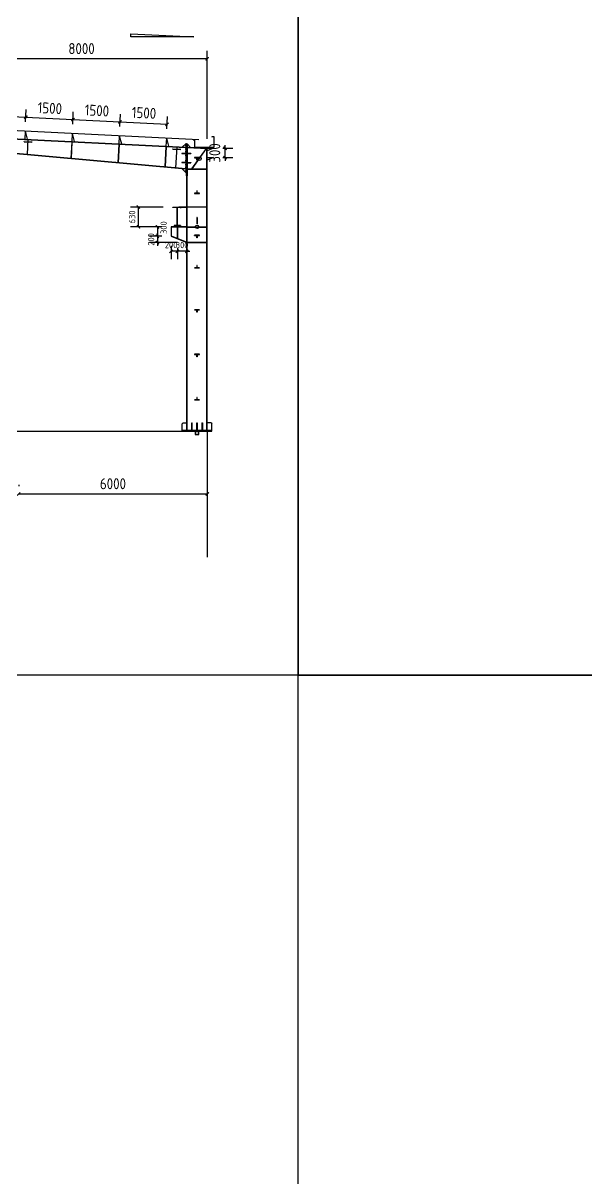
# Model space of a CAD drawing. Extents: x 411778 to 673094, y -11605 to 324395.
# Drawn here: x 515842 to 533749, y 56408 to 93127 of the extents above; entities that cross this region are included whole.
import ezdxf

# ---------------------------------------------------------------- set-up
doc = ezdxf.new("R2010")
doc.units = 0
doc.header["$LTSCALE"] = 1000
doc.header["$MEASUREMENT"] = 0
doc.layers.add('AXIS', color=3, linetype='Continuous')
doc.layers.add('DOTE', color=1, linetype='Continuous')
doc.styles.get("Standard").update_dxf_attribs({"font": 'gbenor.shx', "bigfont": 'gbcbig.shx'})
doc.dimstyles.get("Standard").update_dxf_attribs({"dimscale": 100, "dimtxt": 3.5, "dimasz": 1, "dimexe": 2.5, "dimexo": 3, "dimgap": 1.5, "dimtad": 1, "dimdec": 0, "dimzin": 0, "dimdsep": 46, "dimtxsty": 'Standard', "dimblk": 'ARCHTICK', "dimcen": 0.09, "dimadec": 0, "dimazin": 0, "dimtfac": 1, "dimtdec": 0, "dimtix": 1, "dimtmove": 2, "dimatfit": 3, "dimfxl": 1, "dimtolj": 1, "dimtzin": 0, "dimarcsym": 0})

# ---------------------------------------------------------------- blocks, each defined once
blk = doc.blocks.new('_ArchTick')
at = {"color": 0, "linetype": 'ByBlock', "const_width": 0.4}
blk.add_lwpolyline([(-0.5, -0.5), (0.5, 0.5)], dxfattribs=at)
blk = doc.blocks.new('*D378')
at = {"color": 3, "lineweight": -2}
for p, q in [((515702, 78449), (515702, 78406)), ((521702, 78449), (521702, 78406)), ((515702, 78156), (521702, 78156))]:
    blk.add_line(p, q, dxfattribs=at)
at = {"layer": 'Defpoints', "color": 0}
for p in [(515702, 78149), (521702, 78156), (521702, 78149)]:
    blk.add_point(p, dxfattribs=at)
at = {"color": 3, "lineweight": -2, "xscale": 100, "yscale": 100, "zscale": 100, "rotation": 180}
blk.add_blockref('_ArchTick', (515702, 78156), dxfattribs=at)
at = {"color": 3, "lineweight": -2, "xscale": 100, "yscale": 100, "zscale": 100}
blk.add_blockref('_ArchTick', (521702, 78156), dxfattribs=at)
at = {"color": 0, "insert": (518702, 78480), "char_height": 350, "attachment_point": 5}
blk.add_mtext('\\A1;6000', dxfattribs=at)
blk = doc.blocks.new('*D334')
at = {"color": 3, "lineweight": -2}
for p, q in [((513702, 90546), (513702, 92241)), ((521702, 89449), (521702, 92241)), ((521702, 91991), (513702, 91991))]:
    blk.add_line(p, q, dxfattribs=at)
at = {"layer": 'Defpoints', "color": 0}
for p in [(513702, 91991), (513702, 90246), (521702, 89149)]:
    blk.add_point(p, dxfattribs=at)
at = {"color": 3, "lineweight": -2, "xscale": 100, "yscale": 100, "zscale": 100, "rotation": 180}
blk.add_blockref('_ArchTick', (513702, 91991), dxfattribs=at)
at = {"color": 3, "lineweight": -2, "xscale": 100, "yscale": 100, "zscale": 100}
blk.add_blockref('_ArchTick', (521702, 91991), dxfattribs=at)
at = {"color": 0, "insert": (517702, 92316), "char_height": 350, "attachment_point": 5}
blk.add_mtext('\\A1;8000', dxfattribs=at)
blk = doc.blocks.new('*D336')
at = {"color": 3, "lineweight": -2}
for p, q in [((514423, 90064), (514443, 90459)), ((515922, 89989), (515941, 90384)), ((514431, 90209), (515929, 90135))]:
    blk.add_line(p, q, dxfattribs=at)
at = {"layer": 'Defpoints', "color": 0}
for p in [(515929, 90135), (514408, 89764), (515907, 89689)]:
    blk.add_point(p, dxfattribs=at)
at = {"color": 3, "lineweight": -2, "xscale": 100, "yscale": 100, "zscale": 100}
for p, rotation in [((514431, 90209), 177.1375947737439), ((515929, 90135), 357.137594773744)]:
    blk.add_blockref('_ArchTick', p, dxfattribs=dict(at, rotation=rotation))
at = {"color": 0, "insert": (515196, 90497), "char_height": 350, "attachment_point": 5, "rotation": 357.1376}
blk.add_mtext('\\A1;1500', dxfattribs=at)
blk = doc.blocks.new('*D366')
at = {"color": 3, "lineweight": -2}
for p, q in [((515922, 89989), (515941, 90384)), ((515929, 90135), (517427, 90060)), ((517420, 89914), (517439, 90309))]:
    blk.add_line(p, q, dxfattribs=at)
at = {"layer": 'Defpoints', "color": 0}
for p in [(517427, 90060), (515907, 89689), (517405, 89614)]:
    blk.add_point(p, dxfattribs=at)
at = {"color": 3, "lineweight": -2, "xscale": 100, "yscale": 100, "zscale": 100}
for p, rotation in [((515929, 90135), 177.1375947737439), ((517427, 90060), 357.137594773744)]:
    blk.add_blockref('_ArchTick', p, dxfattribs=dict(at, rotation=rotation))
at = {"color": 0, "insert": (516694, 90422), "char_height": 350, "attachment_point": 5, "rotation": 357.1376}
blk.add_mtext('\\A1;1500', dxfattribs=at)
blk = doc.blocks.new('*D367')
at = {"color": 3, "lineweight": -2}
for p, q in [((517420, 89914), (517439, 90309)), ((517427, 90060), (518925, 89985)), ((518918, 89839), (518938, 90234))]:
    blk.add_line(p, q, dxfattribs=at)
at = {"layer": 'Defpoints', "color": 0}
for p in [(518925, 89985), (517405, 89614), (518903, 89539)]:
    blk.add_point(p, dxfattribs=at)
at = {"color": 3, "lineweight": -2, "xscale": 100, "yscale": 100, "zscale": 100}
for p, rotation in [((517427, 90060), 177.1375947737439), ((518925, 89985), 357.137594773744)]:
    blk.add_blockref('_ArchTick', p, dxfattribs=dict(at, rotation=rotation))
at = {"color": 0, "insert": (518192, 90347), "char_height": 350, "attachment_point": 5, "rotation": 357.1376}
blk.add_mtext('\\A1;1500', dxfattribs=at)
blk = doc.blocks.new('*D368')
at = {"color": 3, "lineweight": -2}
for p, q in [((518918, 89839), (518938, 90234)), ((518925, 89985), (520423, 89910)), ((520416, 89764), (520436, 90160))]:
    blk.add_line(p, q, dxfattribs=at)
at = {"layer": 'Defpoints', "color": 0}
for p in [(520423, 89910), (518903, 89539), (520401, 89464)]:
    blk.add_point(p, dxfattribs=at)
at = {"color": 3, "lineweight": -2, "xscale": 100, "yscale": 100, "zscale": 100}
for p, rotation in [((518925, 89985), 177.1375947737439), ((520423, 89910), 357.137594773744)]:
    blk.add_blockref('_ArchTick', p, dxfattribs=dict(at, rotation=rotation))
at = {"color": 0, "insert": (519690, 90272), "char_height": 350, "attachment_point": 5, "rotation": 357.1376}
blk.add_mtext('\\A1;1500', dxfattribs=at)
blk = doc.blocks.new('*D371')
at = {"color": 3, "lineweight": -2}
for p, q in [((520752, 85980), (520752, 85620)), ((520752, 85870), (520652, 85870)), ((521052, 85870), (520752, 85870)), ((521052, 85870), (521152, 85870)), ((521052, 85849), (521052, 85620))]:
    blk.add_line(p, q, dxfattribs=at)
at = {"layer": 'Defpoints', "color": 0}
for p in [(520752, 86280), (521052, 86149), (520752, 85870)]:
    blk.add_point(p, dxfattribs=at)
at = {"color": 3, "lineweight": -2, "xscale": 100, "yscale": 100, "zscale": 100}
blk.add_blockref('_ArchTick', (520752, 85870), dxfattribs=at)
at = {"color": 3, "lineweight": -2, "xscale": 100, "yscale": 100, "zscale": 100, "rotation": 180}
blk.add_blockref('_ArchTick', (521052, 85870), dxfattribs=at)
at = {"color": 0, "insert": (520902, 86070), "char_height": 200, "attachment_point": 5}
blk.add_mtext('\\A1;300', dxfattribs=at)
blk = doc.blocks.new('*D372')
at = {"color": 3, "lineweight": -2}
for p, q in [((520552, 86049), (520552, 85620)), ((520752, 85980), (520752, 85620)), ((520752, 85870), (520552, 85870))]:
    blk.add_line(p, q, dxfattribs=at)
at = {"layer": 'Defpoints', "color": 0}
for p in [(520552, 86349), (520752, 86280), (520552, 85870)]:
    blk.add_point(p, dxfattribs=at)
at = {"color": 3, "lineweight": -2, "xscale": 100, "yscale": 100, "zscale": 100, "rotation": 180}
blk.add_blockref('_ArchTick', (520552, 85870), dxfattribs=at)
at = {"color": 3, "lineweight": -2, "xscale": 100, "yscale": 100, "zscale": 100}
blk.add_blockref('_ArchTick', (520752, 85870), dxfattribs=at)
at = {"color": 0, "insert": (520552, 86070), "char_height": 200, "attachment_point": 5}
blk.add_mtext('\\A1;200', dxfattribs=at)
blk = doc.blocks.new('*D373')
at = {"color": 3, "lineweight": -2}
for p, q in [((520252, 86649), (519865, 86649)), ((520252, 86349), (519865, 86349)), ((520115, 86649), (520115, 86349))]:
    blk.add_line(p, q, dxfattribs=at)
at = {"layer": 'Defpoints', "color": 0}
for p in [(520115, 86349), (520552, 86649), (520552, 86349)]:
    blk.add_point(p, dxfattribs=at)
at = {"color": 3, "lineweight": -2, "xscale": 100, "yscale": 100, "zscale": 100}
for p, rotation in [((520115, 86649), 90), ((520115, 86349), 270)]:
    blk.add_blockref('_ArchTick', p, dxfattribs=dict(at, rotation=rotation))
at = {"color": 0, "insert": (520315, 86624), "char_height": 200, "attachment_point": 5, "rotation": 90}
blk.add_mtext('\\A1;300', dxfattribs=at)
blk = doc.blocks.new('*D338')
at = {"color": 3, "lineweight": -2}
for p, q in [((520252, 86349), (519865, 86349)), ((520115, 86349), (520115, 86449)), ((520115, 86349), (520115, 86149)), ((520752, 86149), (519865, 86149)), ((520115, 86149), (520115, 86049))]:
    blk.add_line(p, q, dxfattribs=at)
at = {"layer": 'Defpoints', "color": 0}
for p in [(520552, 86349), (520115, 86149), (521052, 86149)]:
    blk.add_point(p, dxfattribs=at)
at = {"color": 3, "lineweight": -2, "xscale": 100, "yscale": 100, "zscale": 100}
for p, rotation in [((520115, 86349), 270), ((520115, 86149), 90)]:
    blk.add_blockref('_ArchTick', p, dxfattribs=dict(at, rotation=rotation))
at = {"color": 0, "insert": (519915, 86249), "char_height": 200, "attachment_point": 5, "rotation": 90}
blk.add_mtext('\\A1;200', dxfattribs=at)
blk = doc.blocks.new('*D374')
at = {"color": 3, "lineweight": -2}
for p, q in [((522267, 89149), (522267, 89249)), ((522202, 89149), (522517, 89149)), ((522267, 88849), (522267, 89149)), ((522202, 88849), (522517, 88849)), ((522267, 88849), (522267, 88749))]:
    blk.add_line(p, q, dxfattribs=at)
at = {"layer": 'Defpoints', "color": 0}
for p in [(521902, 89149), (522267, 89149), (521902, 88849)]:
    blk.add_point(p, dxfattribs=at)
at = {"color": 3, "lineweight": -2, "xscale": 100, "yscale": 100, "zscale": 100}
for p, rotation in [((522267, 89149), 270), ((522267, 88849), 90)]:
    blk.add_blockref('_ArchTick', p, dxfattribs=dict(at, rotation=rotation))
at = {"color": 0, "insert": (521942, 88999), "char_height": 350, "attachment_point": 5, "rotation": 90}
blk.add_mtext('\\A1;300', dxfattribs=at)
blk = doc.blocks.new('*D646')
at = {"color": 3, "lineweight": -2}
for p, q in [((520302, 87279), (519261, 87279)), ((519511, 86649), (519511, 87279)), ((520252, 86649), (519261, 86649))]:
    blk.add_line(p, q, dxfattribs=at)
at = {"layer": 'Defpoints', "color": 0}
for p in [(519511, 87279), (520602, 87279), (520552, 86649)]:
    blk.add_point(p, dxfattribs=at)
at = {"color": 3, "lineweight": -2, "xscale": 100, "yscale": 100, "zscale": 100}
for p, rotation in [((519511, 87279), 90), ((519511, 86649), 270)]:
    blk.add_blockref('_ArchTick', p, dxfattribs=dict(at, rotation=rotation))
at = {"color": 0, "insert": (519311, 86964), "char_height": 200, "attachment_point": 5, "rotation": 90}
blk.add_mtext('\\A1;630', dxfattribs=at)

msp = doc.modelspace()

# ---------------------------------------------------------------- linework, layer by layer
for p, q in [((519271.7, 92689), (519271.7, 92789)), ((519271.7, 92789), (521271.7, 92689)), ((521271.7, 92689), (519271.7, 92689)), ((513732.8, 89807.8), (521430.3, 89422.9)), ((515906.6, 89689.1), (515894.1, 89439.4)), ((515906.6, 89689.1), (515974, 89435.4)), ((517404.7, 89614.2), (517392.2, 89364.5)), ((517404.7, 89614.2), (517472.1, 89360.5)), ((513719.3, 89538.1), (521017.8, 89173.2)), ((513719.8, 89548.1), (521017.8, 89183.2)), ((515876.3, 89356.7), (515876.8, 89366.7)), ((515876.3, 89356.7), (516126, 89344.3)), ((515876.6, 89361.7), (516126.3, 89349.3)), ((515876.8, 89366.7), (516126.5, 89354.3)), ((515981.4, 88952.3), (516005.4, 89435.4)), ((516001.2, 89350.5), (516001.7, 89360.5)), ((517391.7, 89354.5), (517365.3, 88825)), ((517397.7, 89354.2), (517371.2, 88824.5)), ((518889.9, 89279.6), (518860.3, 88689.2)), ((518895.9, 89279.3), (518866.3, 88688.7)), ((518902.9, 89539.3), (518890.4, 89289.6)), ((518902.9, 89539.3), (518970.3, 89285.6)), ((520401, 89464.4), (520388.5, 89214.7)), ((520401, 89464.4), (520468.4, 89210.7)), ((521017.8, 89292.1), (520909.1, 89188.7)), ((521081.8, 89237.1), (520997.8, 89237.1)), ((521039.8, 89292.1), (521017.8, 89292.1)), ((521017.8, 89292.1), (521017.8, 88372.1)), ((521039.8, 88272.1), (521039.8, 89292.1)), ((521039.8, 89292.1), (521061.8, 89292.1)), ((521061.8, 89292.1), (521061.8, 88272.1)), ((521061.8, 89292.1), (521172.8, 89175.5)), ((521017.8, 88483.2), (513699.8, 89147.9)), ((521017.8, 88493.3), (513700.3, 89157.9)), ((520388, 89204.7), (520355.4, 88553.4)), ((520394, 89204.4), (520361.4, 88552.9)), ((520611.1, 89121.2), (520611.6, 89131.2)), ((520611.1, 89121.2), (520860.8, 89108.8)), ((520611.4, 89126.2), (520861.1, 89113.8)), ((520611.6, 89131.2), (520861.3, 89118.8)), ((520706, 88511.6), (520740.2, 89199.9)), ((521017.8, 88982.1), (520897.8, 88982.1)), ((520897.8, 88982.1), (520897.8, 88972.1)), ((521017.8, 88972.1), (520897.8, 88972.1)), ((521081.8, 89117.1), (520997.8, 89117.1)), ((521081.8, 89037.1), (520997.8, 89037.1)), ((521081.8, 88917.1), (520997.8, 88917.1)), ((521061.8, 80169), (521061.8, 89181)), ((521061.8, 89181), (521701.8, 89149)), ((521061.8, 89171), (521701.8, 89139)), ((521181.8, 88982.1), (521061.8, 88982.1)), ((521181.8, 88972.1), (521061.8, 88972.1)), ((521181.8, 88982.1), (521181.8, 88972.1)), ((521211.8, 88493.3), (521672.7, 89140.5)), ((521221.7, 88493.3), (521682.2, 89140)), ((521691.8, 80169), (521691.8, 89139.5)), ((521701.8, 80169), (521701.8, 89149)), ((521701.8, 89149), (521901.8, 89149)), ((521901.8, 89149), (521701.8, 89069)), ((521017.8, 88692.1), (520897.8, 88692.1)), ((520897.8, 88692.1), (520897.8, 88682.1)), ((521017.8, 88682.1), (520897.8, 88682.1)), ((520907.2, 88493.3), (521017.8, 88372.1)), ((521081.8, 88747.1), (520997.8, 88747.1)), ((520997.8, 88627.1), (521081.8, 88627.1)), ((520997.8, 88547.1), (521081.8, 88547.1)), ((521061.8, 88692.1), (521181.8, 88692.1)), ((521061.8, 88682.1), (521181.8, 88682.1)), ((521061.8, 88493.3), (521691.8, 88493.3)), ((521181.8, 88692.1), (521181.8, 88682.1)), ((521376.8, 88849), (521296.8, 88849)), ((521296.8, 88849), (521296.8, 88843)), ((521296.8, 88843), (521456.8, 88843)), ((521373.8, 88849), (521379.8, 88849)), ((521373.8, 88769), (521373.8, 88843)), ((521376.8, 88769), (521373.8, 88769)), ((521456.8, 88849), (521376.8, 88849)), ((521379.8, 88769), (521376.8, 88769)), ((521379.8, 88843), (521379.8, 88769)), ((521456.8, 88843), (521456.8, 88849)), ((521701.8, 88849), (521901.8, 88849)), ((521901.8, 88849), (521701.8, 88769)), ((520997.8, 88427.1), (521081.8, 88427.1)), ((521017.8, 88372.1), (521061.8, 88372.1)), ((521061.8, 88272.1), (521039.8, 88272.1)), ((521051.8, 80169), (521051.8, 88272.1)), ((521061.8, 88483.3), (521691.8, 88483.3)), ((521376.8, 87793), (521373.8, 87793)), ((521373.8, 87793), (521373.8, 87719)), ((521379.8, 87793), (521376.8, 87793)), ((521379.8, 87719), (521379.8, 87793)), ((521376.8, 87719), (521296.8, 87719)), ((521296.8, 87719), (521296.8, 87713)), ((521296.8, 87713), (521456.8, 87713)), ((521373.8, 87719), (521379.8, 87719)), ((521456.8, 87719), (521376.8, 87719)), ((521456.8, 87713), (521456.8, 87719)), ((520601.8, 87267), (520601.8, 87279)), ((520601.8, 87279), (520751.8, 87279)), ((520901.8, 87267), (520601.8, 87267)), ((520747.8, 86691), (520747.8, 87267)), ((520751.8, 87279), (521051.8, 87279)), ((520751.8, 87279), (520901.8, 87279)), ((520755.8, 86691), (520755.8, 87267)), ((520801.8, 87279), (520801.8, 87289)), ((520801.8, 87289), (521036.8, 87289)), ((520901.8, 87279), (520901.8, 87267)), ((520936.8, 87279), (520936.8, 87269)), ((521051.8, 87279), (520936.8, 87279)), ((521051.8, 87269), (520936.8, 87269)), ((521036.8, 87289), (521036.8, 87279)), ((521691.8, 87279), (521061.8, 87279)), ((521691.8, 87269), (521061.8, 87269)), ((520646.8, 86659), (520646.8, 86649)), ((520646.8, 86659), (520856.8, 86659)), ((520851.8, 86691), (520651.8, 86691)), ((520651.8, 86691), (520651.8, 86679)), ((520851.8, 86679), (520651.8, 86679)), ((520651.8, 86679), (520651.8, 86659)), ((520651.8, 86659), (520751.8, 86659)), ((520851.8, 86691), (520851.8, 86679)), ((520851.8, 86659), (520851.8, 86679)), ((520856.8, 86649), (520856.8, 86659)), ((521380.8, 86949), (521372.8, 86949)), ((521372.8, 86949), (521372.8, 86749)), ((521380.8, 86749), (521372.8, 86749)), ((521380.8, 86749), (521380.8, 86949)), ((521380.8, 86749), (521380.8, 86911)), ((521051.8, 86649), (520551.8, 86649)), ((520551.8, 86649), (520551.8, 86349)), ((521051.8, 86639), (520551.8, 86639)), ((520551.8, 86359.8), (521051.8, 86159.8)), ((520551.8, 86349), (521051.8, 86149)), ((520646.8, 86649), (520751.8, 86649)), ((520746.8, 86639), (520746.8, 86281.8)), ((520751.8, 86649), (520856.8, 86649)), ((520756.8, 86639), (520756.8, 86277.8)), ((521061.8, 86649), (521691.8, 86649)), ((521061.8, 86639), (521691.8, 86639)), ((521372.8, 86379), (521296.8, 86379)), ((521296.8, 86373), (521296.8, 86379)), ((521296.8, 86379), (521456.8, 86379)), ((521376.8, 86379), (521296.8, 86379)), ((521296.8, 86379), (521296.8, 86373)), ((521376.8, 86373), (521296.8, 86373)), ((521296.8, 86373), (521456.8, 86373)), ((521380.8, 86302.5), (521372.8, 86302.5)), ((521373.8, 86379), (521379.8, 86379)), ((521373.8, 86299), (521373.8, 86373)), ((521376.8, 86299), (521373.8, 86299)), ((521456.8, 86379), (521376.8, 86379)), ((521379.8, 86299), (521376.8, 86299)), ((521379.8, 86373), (521379.8, 86299)), ((521456.8, 86373), (521456.8, 86379)), ((521061.8, 86159), (521691.8, 86159)), ((521061.8, 86149), (521691.8, 86149)), ((521376.8, 85349), (521296.8, 85349)), ((521296.8, 85349), (521296.8, 85343)), ((521296.8, 85343), (521456.8, 85343)), ((521376.8, 85423), (521373.8, 85423)), ((521373.8, 85423), (521373.8, 85349)), ((521373.8, 85349), (521379.8, 85349)), ((521379.8, 85423), (521376.8, 85423)), ((521456.8, 85349), (521376.8, 85349)), ((521379.8, 85349), (521379.8, 85423)), ((521456.8, 85349), (521456.8, 85343)), ((521296.8, 84009), (521296.8, 84015)), ((521296.8, 84015), (521456.8, 84015)), ((521376.8, 84009), (521296.8, 84009)), ((521341.5, 84009), (521296.8, 84009)), ((521373.8, 84009), (521379.8, 84009)), ((521373.8, 83935), (521373.8, 84009)), ((521376.8, 83935), (521373.8, 83935)), ((521456.8, 84009), (521376.8, 84009)), ((521379.8, 83935), (521376.8, 83935)), ((521379.8, 84009), (521379.8, 83935)), ((521456.8, 84015), (521456.8, 84009)), ((521376.8, 82599), (521296.8, 82599)), ((521296.8, 82599), (521296.8, 82593)), ((521296.8, 82593), (521456.8, 82593)), ((521373.8, 82599), (521379.8, 82599)), ((521373.8, 82519), (521373.8, 82593)), ((521376.8, 82519), (521373.8, 82519)), ((521456.8, 82599), (521376.8, 82599)), ((521379.8, 82519), (521376.8, 82519)), ((521379.8, 82593), (521379.8, 82519)), ((521456.8, 82593), (521456.8, 82599)), ((521376.8, 81223), (521373.8, 81223)), ((521373.8, 81223), (521373.8, 81149)), ((521379.8, 81223), (521376.8, 81223)), ((521379.8, 81149), (521379.8, 81223)), ((521376.8, 81149), (521296.8, 81149)), ((521296.8, 81149), (521296.8, 81143)), ((521296.8, 81143), (521456.8, 81143)), ((521373.8, 81149), (521379.8, 81149)), ((521456.8, 81149), (521376.8, 81149)), ((521456.8, 81143), (521456.8, 81149)), ((520931.8, 80419), (520901.8, 80389)), ((520931.8, 80419), (521051.8, 80419)), ((521207.8, 80169), (521207.8, 80419)), ((521207.8, 80419), (521215.8, 80419)), ((521215.8, 80419), (521223.8, 80419)), ((521223.8, 80169), (521223.8, 80419)), ((521368.8, 80169), (521368.8, 80419)), ((521368.8, 80419), (521376.8, 80419)), ((521376.8, 80419), (521384.8, 80419)), ((521384.8, 80419), (521384.8, 80169)), ((521529.8, 80419), (521529.8, 80169)), ((521529.8, 80419), (521537.8, 80419)), ((521537.8, 80419), (521545.8, 80419)), ((521545.8, 80419), (521545.8, 80169)), ((521821.8, 80419), (521701.8, 80419)), ((521821.8, 80419), (521851.8, 80389)), ((497701.8, 80149), (521701.8, 80149)), ((520901.8, 80169), (520901.8, 80389)), ((521851.8, 80169), (520901.8, 80169)), ((520901.8, 80169), (520901.8, 80149)), ((520901.8, 80149), (521376.8, 80149)), ((521426.8, 80149), (521326.8, 80149)), ((521376.8, 80149), (521851.8, 80149)), ((521851.8, 80169), (521851.8, 80389)), ((521851.8, 80149), (521851.8, 80169))]:
    msp.add_line(p, q)
at = {"color": 6}
for p, q in [((521311.5, 89418.5), (521261.5, 89418.5)), ((521261.5, 89418.5), (521261.5, 89398.5)), ((521311.5, 89168.5), (521311.5, 89418.5)), ((521861.5, 89498.5), (521861.5, 89518.5)), ((521861.5, 89518.5), (521911.5, 89518.5)), ((521911.5, 89518.5), (521911.5, 89168.5)), ((521911.5, 89168.5), (521311.5, 89168.5))]:
    msp.add_line(p, q, dxfattribs=at)
at = {"color": 1}
for p, q in [((520751.8, 86691), (520751.8, 87267)), ((521376.8, 86949), (521376.8, 86749)), ((520751.8, 86639), (520751.8, 86279.8)), ((521316.8, 80149), (521316.8, 80049)), ((521316.8, 80049), (521436.8, 80049)), ((521326.8, 80149), (521326.8, 80049)), ((521376.8, 80049), (521426.8, 80049)), ((521426.8, 80049), (521426.8, 80149)), ((521436.8, 80049), (521436.8, 80149))]:
    msp.add_line(p, q, dxfattribs=at)
at = {"color": 2}
for p, q in [((520851.8, 87299), (520851.8, 87247)), ((520986.8, 87299), (520986.8, 87249))]:
    msp.add_line(p, q, dxfattribs=at)
for points in [[(524593.5, 156395), (643393.5, 156395), (643393.5, 72395), (524593.5, 72395)], [(494893.5, 93395), (524593.5, 93395), (524593.5, 72395), (494893.5, 72395)], [(524593.5, 72395), (643393.5, 72395), (643393.5, -11605), (524593.5, -11605)]]:
    msp.add_lwpolyline(points, close=True)
for centre in [(521451.9, 88816.6), (521376.8, 86649)]:
    msp.add_circle(centre, 58)
at = {"layer": 'AXIS'}
msp.add_line((521701.8, 80149), (521701.8, 76149), dxfattribs=at)
at = {"layer": 'DOTE'}
msp.add_line((521701.8, 80149), (521701.8, 83019.8), dxfattribs=at)
at = {"layer": 'DOTE', "color": 0}
msp.add_line((521701.8, 80169), (521701.8, 83019.8), dxfattribs=at)

# ---------------------------------------------------------------- dimensions: what is measured, and where the dimension line sits
for base, p1, p2, angle, override, picture, middle in [((513701.8, 91991), (521701.8, 89149), (513701.8, 90245.9), 180, {"dimclrd": 3, "dimclre": 3}, '*D334', (517701.8, 92316)), ((515928.9, 90134.5), (514408.5, 89764), (515906.6, 89689.1), 177.13759, {"dimclrd": 3, "dimclre": 3}, '*D336', (515196, 90496.6)), ((517427, 90059.6), (515906.6, 89689.1), (517404.7, 89614.2), 177.13759, {"dimclrd": 3, "dimclre": 3}, '*D366', (516694.2, 90421.7)), ((518925.1, 89984.7), (517404.7, 89614.2), (518902.9, 89539.3), 177.13759, {"dimclrd": 3, "dimclre": 3}, '*D367', (518192.3, 90346.8)), ((520423.3, 89909.8), (518902.9, 89539.3), (520401, 89464.4), 177.13759, {"dimclrd": 3, "dimclre": 3}, '*D368', (519690.4, 90271.9)), ((522267.2, 89149), (521901.8, 88849), (521901.8, 89149), 90, {"dimclrd": 3, "dimclre": 3}, '*D374', (521942.2, 88999)), ((519511.2, 87279), (520551.8, 86649), (520601.8, 87279), 90, {"dimtxt": 2, "dimgap": 1, "dimclrd": 3, "dimclre": 3}, '*D646', (519311.2, 86964)), ((520115.2, 86149), (520551.8, 86349), (521051.8, 86149), 90, {"dimtxt": 2, "dimgap": 1, "dimclrd": 3, "dimclre": 3}, '*D338', (519915.2, 86249)), ((520751.8, 85870.5), (521051.8, 86149), (520751.8, 86279.8), 180, {"dimtxt": 2, "dimgap": 1, "dimclrd": 3, "dimclre": 3}, '*D371', (520901.8, 86070.5))]:
    dim = msp.add_linear_dim(base=base, p1=p1, p2=p2, angle=angle, dimstyle='Standard', override=override)
    dim.commit()
    dim.dimension.update_dxf_attribs({"geometry": picture, "text_midpoint": middle})
for base, p1, angle, picture, middle in [((520115.2, 86349), (520551.8, 86649), 90, '*D373', (520315.2, 86624)), ((520551.8, 85870.5), (520751.8, 86279.8), 180, '*D372', (520551.8, 86070.5))]:
    dim = msp.add_linear_dim(base=base, p1=p1, p2=(520551.8, 86349), angle=angle, dimstyle='Standard', override={"dimtxt": 2, "dimgap": 1, "dimclrd": 3, "dimclre": 3})
    dim.commit()
    dim.dimension.update_dxf_attribs({"geometry": picture, "text_midpoint": middle, "dimtype": 160})
dim = msp.add_linear_dim(base=(521701.8, 78155.5), p1=(515701.8, 78149), p2=(521701.8, 78149), dimstyle='Standard', override={"dimclrd": 3, "dimclre": 3})
dim.commit()
dim.dimension.update_dxf_attribs({"geometry": '*D378', "text_midpoint": (518701.8, 78480.5)})

doc.saveas('drawing.dxf')
